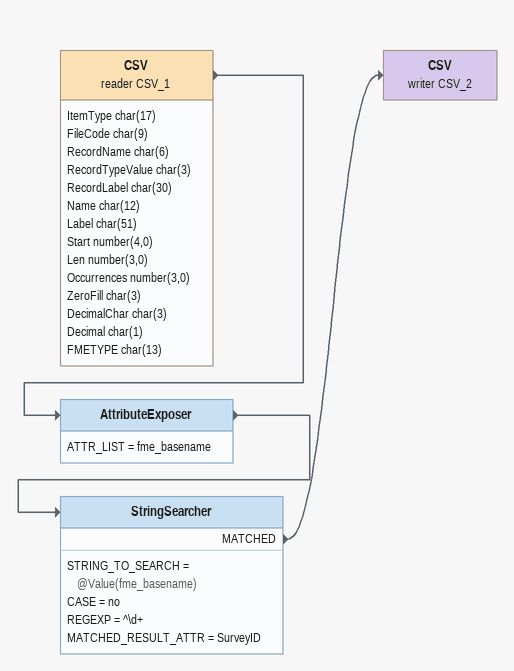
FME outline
CSV (reader CSV_1)
    attributes: ItemType char(17), FileCode char(9), RecordName char(6), RecordTypeValue char(3), RecordLabel char(30), Name char(12), Label char(51), Start number(4,0), Len number(3,0), Occurrences number(3,0), ZeroFill char(3), DecimalChar char(3), Decimal char(1), FMETYPE char(13)
    -> AttributeExposer
AttributeExposer
    ATTR_LIST = fme_basename
    -> StringSearcher
StringSearcher
    STRING_TO_SEARCH = @Value(fme_basename)
    CASE = no
    REGEXP = ^\d+
    MATCHED_RESULT_ATTR = SurveyID
    MATCHED -> CSV (writer CSV_2)
CSV (writer CSV_2)
